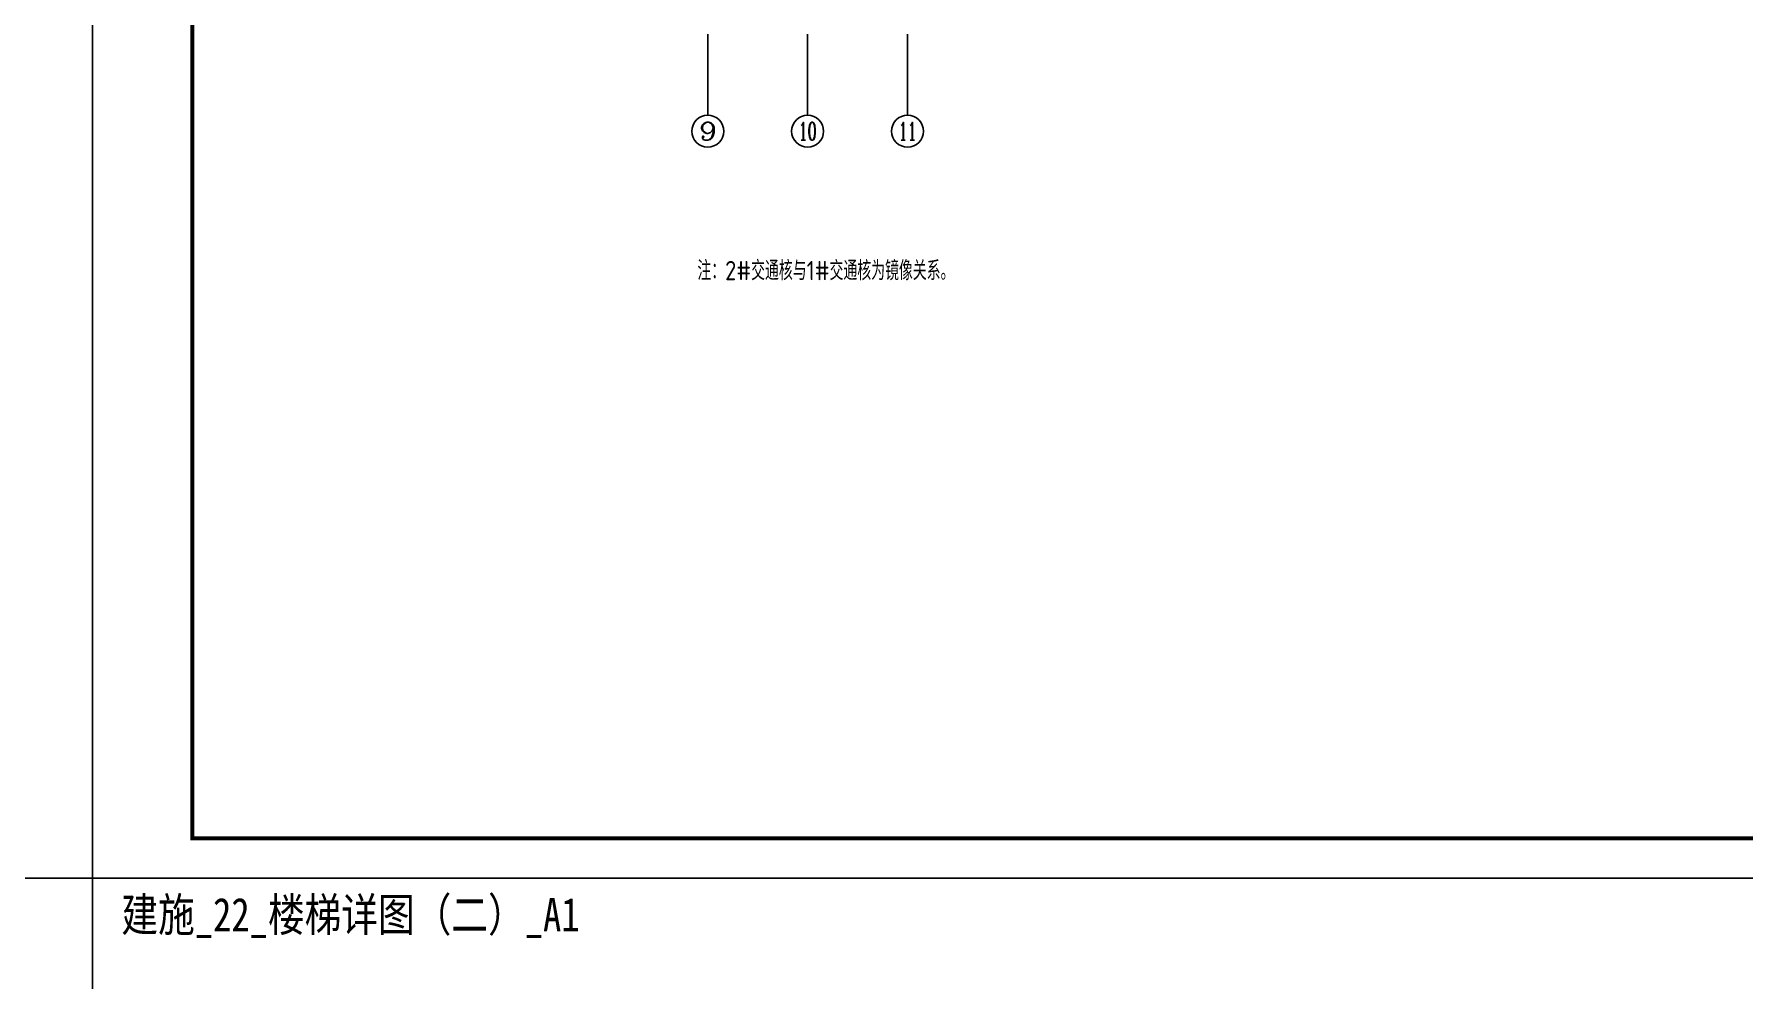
# Model space of a CAD drawing. Extents: x 27938 to 725830, y -209821 to 1628073.
# Drawn here: x 393300 to 414690, y 41327 to 53162 of the extents above; entities that cross this region are included whole.
import ezdxf
from ezdxf.enums import TextEntityAlignment as Align

# ---------------------------------------------------------------- set-up
doc = ezdxf.new("R2010")
doc.units = 0
doc.header["$LTSCALE"] = 1000
doc.header["$MEASUREMENT"] = 0
for name, color, linetype in [('AXIS', 3, 'Continuous'), ('AXIS_TEXT', 4, 'Continuous'), ('PUB_TEXT', 4, 'Continuous'), ('text', 7, 'Continuous'), ('图框', 140, 'Continuous'), ('导图字', 7, 'Continuous')]:
    doc.layers.add(name, color=color, linetype=linetype)
doc.layers.add('yichutu', color=7, linetype='Continuous', true_color=0xffffff, plot=False)
doc.styles.add('_TCH_AXIS', font='COMPLEX', dxfattribs={"bigfont": 'GBCBIG'})
doc.styles.add('COMPLEX', font='COMPLEX')
doc.styles.get("Standard").update_dxf_attribs({"font": 'gbenor.shx', "bigfont": 'gbcbig.shx'})
doc.styles.add('黑体', font='')
doc.styles.get('黑体').set_extended_font_data('SimHei')

# ---------------------------------------------------------------- blocks, each defined once
blk = doc.blocks.new('yct-841-594-84100-59399.9999999999-100-1000.0')
at = {"layer": 'yichutu', "color": 7, "true_color": 0xffffff}
blk.add_lwpolyline([(0, 0), (0, 59400), (84100, 59400), (84100, 0)], close=True, dxfattribs=at)
blk = doc.blocks.new('_AXISO')
blk.add_circle((0, 0), 0.5)
at = {"layer": 'AXIS_TEXT', "style": 'COMPLEX', "width": 1.041667}
blk.add_attdef('A', text='', height=0.56, dxfattribs=at).set_placement((-0.25, -0.28), (0.25, -0.28), align=Align.FIT)
blk = doc.blocks.new('A$C4D993397')
at = {"layer": '图框'}
blk.add_lwpolyline([(0, 0), (42050, 0), (42050, -29700), (0, -29700)], close=True, dxfattribs=at)
blk.add_lwpolyline([(0, 0), (42050, 0), (42050, -29700), (0, -29700)], close=True, dxfattribs=at)
at = {"layer": '图框', "const_width": 50}
blk.add_lwpolyline([(41550, -29200), (41550, -500), (1250, -500), (1250, -29200)], close=True, dxfattribs=at)

msp = doc.modelspace()

# ---------------------------------------------------------------- linework, layer by layer
at = {"layer": 'AXIS'}
for p, q in [((401727.6, 53162.4), (401727.6, 52147.8)), ((402977.2, 53162.4), (402977.2, 52147.8)), ((404227.6, 53162.4), (404227.6, 52147.8))]:
    msp.add_line(p, q, dxfattribs=at)
at = {"layer": 'text', "color": 2}
msp.add_lwpolyline([(394030.5, 24790.1), (363030.5, 24790.1), (363030.5, 42598.4), (394030.5, 42598.4)], close=True, dxfattribs=at)

# ---------------------------------------------------------------- block references
msp.add_blockref('A$C4D993397', (394030.5, 72298.4))
at = {"layer": 'AXIS'}
ref = msp.add_blockref('_AXISO', (401727.6, 51947.8), dxfattribs=dict(at, xscale=400, yscale=400, zscale=400))
ref.add_attrib('A', '9', dxfattribs={"layer": 'AXIS_TEXT', "height": 226.3, "style": '_TCH_AXIS', "width": 1.5}).set_placement((401614.5, 51834.6), (401840.8, 51834.6), align=Align.FIT)
ref = msp.add_blockref('_AXISO', (402977.2, 51947.8), dxfattribs=dict(at, xscale=400, yscale=400, zscale=400))
ref.add_attrib('A', '10', dxfattribs={"layer": 'AXIS_TEXT', "height": 226.27, "style": '_TCH_AXIS', "width": 0.724138}).set_placement((402864, 51834.6), (403090.3, 51834.6), align=Align.FIT)
ref = msp.add_blockref('_AXISO', (404227.6, 51947.8), dxfattribs=dict(at, xscale=400, yscale=400, zscale=400))
ref.add_attrib('A', '11', dxfattribs={"layer": 'AXIS_TEXT', "height": 226.27, "style": '_TCH_AXIS', "width": 0.875}).set_placement((404114.5, 51834.6), (404340.8, 51834.6), align=Align.FIT)
at = {"layer": 'yichutu', "xscale": 0.5, "yscale": 0.5, "zscale": 0.5}
msp.add_blockref('yct-841-594-84100-59399.9999999999-100-1000.0', (394030.5, 42598.4), dxfattribs=at)

# ---------------------------------------------------------------- texts
at = {"layer": 'PUB_TEXT', "color": 1}
msp.add_text('注：2#交通核与1#交通核为镜像关系。', height=241.135, dxfattribs=at).set_placement((401597.6, 50082.9))
at = {"layer": '导图字', "color": 1, "style": '黑体', "width": 0.8}
msp.add_text('建施_22_楼梯详图（二）_A1', height=420.591, dxfattribs=at).set_placement((394391.3, 41932.6))

doc.saveas('drawing.dxf')
